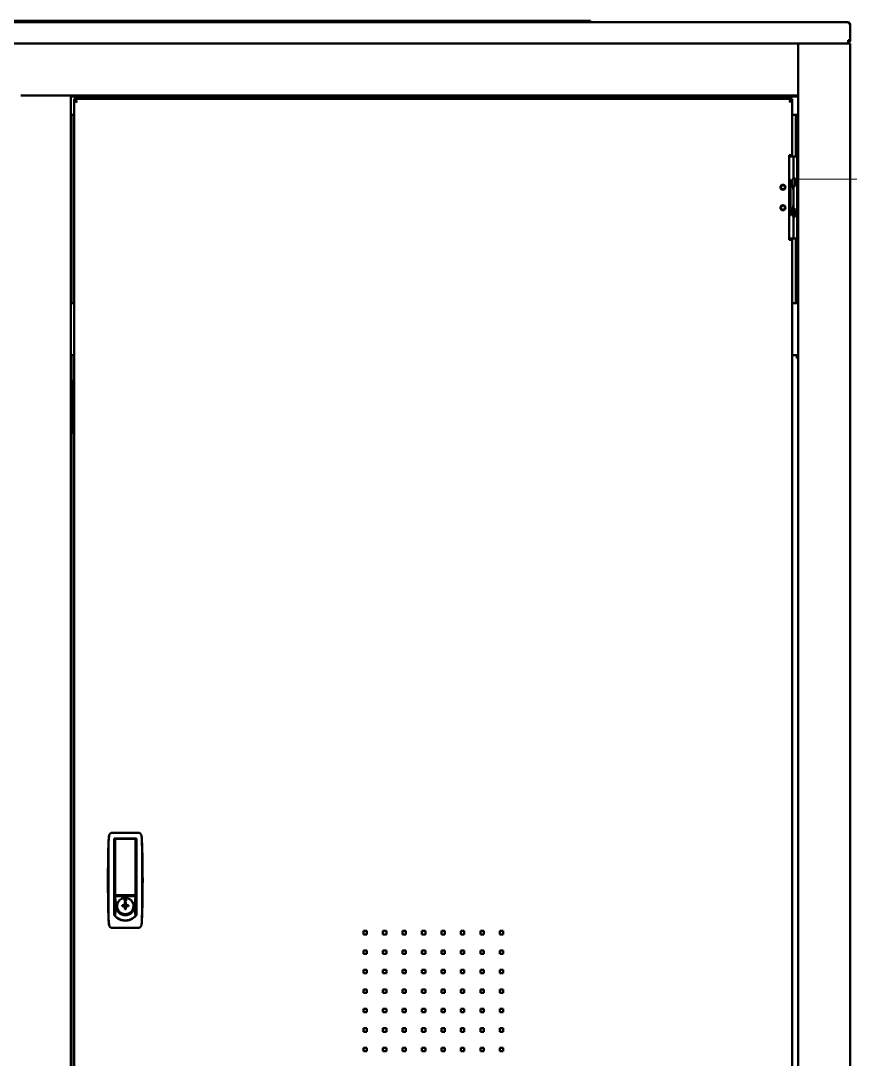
# Model space of a CAD drawing. Header units: millimetres. Extents: x 0 to 158, y -17 to 186.
# Drawn here: x 76.5 to 157.6, y 84.4 to 186 of the extents above; entities that cross this region are included whole.
import ezdxf

# ---------------------------------------------------------------- set-up
doc = ezdxf.new("R2010")
doc.units = ezdxf.units.MM
doc.layers.add('Visible (ANSI)', color=7, linetype='Continuous', lineweight=50)

msp = doc.modelspace()

# ---------------------------------------------------------------- linework, layer by layer
at = {"layer": 'Visible (ANSI)'}
for p, q in [((0.425, 185.876), (157.271, 185.876)), ((131.545, 185.997), (26.151, 185.997)), ((131.545, 185.997), (132.18, 185.997)), ((132.18, 185.876), (132.18, 185.997)), ((157.576, 185.571), (157.576, 184.086)), ((157.387, 184.086), (157.576, 184.086)), ((157.546, 183.954), (157.408, 184.02)), ((5.2, 183.781), (152.496, 183.781)), ((152.694, 183.781), (152.496, 183.781)), ((152.496, 183.781), (152.496, 183.583)), ((152.496, 178.9), (152.496, 183.583)), ((152.694, 183.781), (157.377, 183.781)), ((157.271, 183.789), (157.271, 183.781)), ((157.576, 183.781), (157.377, 183.781)), ((157.576, 0), (157.576, 183.781)), ((152.496, 178.9), (152.496, 178.702)), ((76.483, 178.702), (76.943, 178.702)), ((80.753, 178.702), (76.943, 178.702)), ((80.753, 178.702), (81.214, 178.702)), ((81.214, 178.702), (152.496, 178.702)), ((81.388, 16.507), (81.388, 178.702)), ((152.496, 178.58), (81.388, 178.58)), ((81.691, 178.364), (151.911, 178.364)), ((81.691, 178.211), (81.691, 178.364)), ((81.691, 17.048), (81.691, 178.16)), ((81.843, 178.16), (81.691, 178.16)), ((81.854, 178.16), (81.843, 178.16)), ((81.864, 178.154), (81.932, 178.087)), ((151.67, 178.087), (151.738, 178.154)), ((151.748, 178.16), (151.758, 178.16)), ((151.758, 178.16), (151.911, 178.16)), ((151.911, 178.211), (151.911, 178.364)), ((151.911, 178.16), (151.911, 172.84)), ((152.496, 16.507), (152.496, 178.702)), ((81.691, 176.797), (81.388, 176.797)), ((81.642, 158.385), (81.642, 176.797)), ((152.496, 176.797), (151.911, 176.797)), ((152.242, 176.797), (152.242, 172.713)), ((151.606, 164.586), (151.606, 172.84)), ((151.911, 172.84), (151.606, 172.84)), ((151.699, 172.713), (151.606, 172.713)), ((151.699, 172.713), (151.796, 172.713)), ((152.046, 172.713), (151.796, 172.713)), ((152.396, 172.713), (152.046, 172.713)), ((152.046, 170.707), (152.046, 172.713)), ((152.396, 172.713), (152.396, 164.714)), ((152.496, 172.713), (152.396, 172.713)), ((151.699, 170.738), (151.606, 170.738)), ((152.046, 170.707), (152.209, 170.545)), ((152.046, 170.646), (152.046, 170.707)), ((151.722, 170.463), (151.606, 170.463)), ((151.722, 170.463), (151.722, 170.203)), ((151.722, 167.223), (151.722, 170.203)), ((151.929, 170.451), (151.929, 170.45)), ((151.929, 170.45), (151.929, 170.404)), ((151.929, 170.404), (151.929, 170.189)), ((151.929, 170.189), (151.929, 170.177)), ((151.929, 170.177), (151.929, 170.131)), ((151.929, 170.131), (151.929, 170.072)), ((151.929, 170.072), (151.929, 169.975)), ((152.209, 169.881), (152.046, 169.719)), ((152.046, 169.78), (152.046, 169.719)), ((152.046, 169.719), (152.046, 167.708)), ((152.209, 170.545), (152.209, 169.881)), ((152.046, 167.646), (152.046, 167.708)), ((152.046, 167.708), (152.209, 167.545)), ((151.606, 166.963), (151.722, 166.963)), ((151.606, 166.688), (151.699, 166.688)), ((151.722, 167.223), (151.722, 166.963)), ((151.975, 167.545), (152.209, 167.545)), ((151.975, 167.545), (151.975, 166.881)), ((152.209, 166.881), (151.975, 166.881)), ((152.209, 166.881), (152.046, 166.719)), ((152.046, 166.719), (152.046, 166.78)), ((152.046, 166.719), (152.046, 164.714)), ((152.209, 167.545), (152.209, 166.881)), ((151.699, 164.714), (151.606, 164.714)), ((151.606, 164.586), (151.911, 164.586)), ((151.796, 164.714), (151.699, 164.714)), ((152.046, 164.714), (151.796, 164.714)), ((151.911, 164.586), (151.911, 30.623)), ((152.396, 164.714), (152.046, 164.714)), ((152.242, 164.714), (152.242, 158.385)), ((152.396, 164.714), (152.496, 164.714)), ((81.691, 158.385), (81.388, 158.385)), ((152.496, 158.385), (151.911, 158.385)), ((81.691, 153.306), (81.388, 153.306)), ((81.642, 150.789), (81.642, 153.306)), ((152.496, 153.306), (151.911, 153.306)), ((152.344, 153.002), (152.344, 153.306)), ((152.496, 153.002), (152.344, 153.002)), ((81.54, 150.789), (81.388, 150.789)), ((81.54, 150.789), (81.54, 145.709)), ((81.691, 150.789), (81.54, 150.789)), ((81.388, 145.709), (81.54, 145.709)), ((81.691, 145.709), (81.54, 145.709)), ((81.642, 49.205), (81.642, 145.709)), ((87.979, 106.576), (85.422, 106.576)), ((85.6, 98.539), (85.6, 106.026)), ((85.6, 106.026), (87.8, 106.026)), ((85.6, 105.726), (85.7, 105.726)), ((85.7, 105.926), (85.7, 105.408)), ((85.75, 105.976), (87.65, 105.976)), ((85.9, 105.981), (85.908, 106.026)), ((85.9, 105.981), (85.9, 105.976)), ((87.493, 106.026), (87.5, 105.981)), ((87.5, 105.976), (87.5, 105.981)), ((87.7, 105.408), (87.7, 105.926)), ((87.8, 105.726), (87.7, 105.726)), ((87.8, 98.539), (87.8, 106.026)), ((85.6, 105.226), (85.7, 105.226)), ((85.7, 101.926), (85.7, 105.408)), ((87.7, 105.408), (87.7, 101.926)), ((87.8, 105.226), (87.7, 105.226)), ((85.7, 103.476), (85.6, 103.476)), ((87.8, 103.476), (87.7, 103.476)), ((85.7, 102.476), (85.6, 102.476)), ((85.7, 100.527), (85.7, 101.926)), ((87.7, 102.476), (87.8, 102.476)), ((87.7, 101.926), (87.7, 100.527)), ((85.7, 100.726), (85.6, 100.726)), ((87.7, 100.726), (87.8, 100.726)), ((85.7, 100.127), (85.6, 100.127)), ((85.6, 99.927), (85.7, 99.927)), ((85.7, 100.366), (85.7, 100.527)), ((87.7, 100.366), (85.7, 100.366)), ((85.706, 100.306), (85.7, 100.366)), ((85.7, 100.366), (85.7, 100.29)), ((85.7, 100.29), (85.7, 100.167)), ((85.7, 100.167), (85.7, 100.044)), ((85.7, 100.044), (85.7, 99.922)), ((85.7, 99.922), (85.7, 99.676)), ((85.7, 99.676), (85.7, 99.43)), ((85.712, 100.245), (85.706, 100.306)), ((85.717, 100.185), (85.712, 100.245)), ((85.723, 100.125), (85.717, 100.185)), ((85.734, 100.005), (85.723, 100.125)), ((85.745, 99.885), (85.734, 100.005)), ((85.757, 99.764), (85.745, 99.885)), ((85.75, 100.477), (87.65, 100.477)), ((85.768, 99.644), (85.757, 99.764)), ((85.779, 99.524), (85.768, 99.644)), ((86.08, 100.477), (86.08, 100.412)), ((86.08, 100.412), (87.32, 100.412)), ((86.12, 100.412), (86.12, 100.477)), ((86.618, 99.568), (86.511, 99.506)), ((86.64, 99.688), (86.618, 99.568)), ((86.65, 99.43), (86.618, 99.568)), ((86.644, 99.795), (86.64, 99.688)), ((86.675, 99.567), (86.64, 99.688)), ((86.757, 99.795), (86.644, 99.795)), ((86.678, 99.644), (86.644, 99.795)), ((86.675, 99.567), (86.65, 99.43)), ((86.678, 99.644), (86.675, 99.567)), ((86.722, 99.644), (86.678, 99.644)), ((86.722, 99.644), (86.757, 99.795)), ((86.725, 99.567), (86.722, 99.644)), ((86.725, 99.567), (86.761, 99.688)), ((86.75, 99.43), (86.725, 99.567)), ((86.75, 99.43), (86.783, 99.568)), ((86.761, 99.688), (86.757, 99.795)), ((86.783, 99.568), (86.761, 99.688)), ((86.89, 99.506), (86.783, 99.568)), ((87.28, 100.477), (87.28, 100.412)), ((87.32, 100.412), (87.32, 100.477)), ((87.621, 99.524), (87.633, 99.644)), ((87.633, 99.644), (87.644, 99.764)), ((87.644, 99.764), (87.655, 99.885)), ((87.655, 99.885), (87.666, 100.005)), ((87.666, 100.005), (87.678, 100.125)), ((87.678, 100.125), (87.683, 100.185)), ((87.683, 100.185), (87.689, 100.245)), ((87.689, 100.245), (87.694, 100.306)), ((87.694, 100.306), (87.7, 100.366)), ((87.7, 100.527), (87.7, 100.366)), ((87.7, 100.366), (87.7, 100.29)), ((87.7, 100.29), (87.7, 100.167)), ((87.7, 100.167), (87.7, 100.044)), ((87.8, 100.127), (87.7, 100.127)), ((87.7, 100.044), (87.7, 99.922)), ((87.7, 99.927), (87.8, 99.927)), ((87.7, 99.922), (87.7, 99.676)), ((87.7, 99.676), (87.7, 99.43)), ((85.6, 99.027), (85.7, 99.027)), ((85.7, 99.43), (85.7, 99.184)), ((85.79, 99.403), (85.7, 98.447)), ((85.7, 99.184), (85.7, 98.938)), ((85.7, 98.938), (85.7, 98.693)), ((85.7, 98.693), (85.7, 98.447)), ((85.79, 99.403), (85.779, 99.524)), ((85.903, 99.403), (85.903, 99.426)), ((85.983, 99.027), (86.003, 99.027)), ((86.065, 98.934), (86.065, 98.913)), ((86.4, 99.506), (86.4, 99.383)), ((86.511, 99.506), (86.4, 99.506)), ((86.429, 99.383), (86.4, 99.506)), ((86.4, 99.383), (86.511, 99.383)), ((86.519, 99.378), (86.511, 99.506)), ((86.511, 99.383), (86.618, 99.321)), ((86.65, 99.43), (86.539, 99.366)), ((86.618, 99.321), (86.64, 99.201)), ((86.65, 99.226), (86.618, 99.321)), ((86.64, 99.201), (86.644, 99.094)), ((86.673, 99.094), (86.64, 99.201)), ((86.644, 99.094), (86.757, 99.094)), ((86.65, 99.226), (86.674, 99.094)), ((86.726, 99.094), (86.75, 99.226)), ((86.727, 99.094), (86.761, 99.201)), ((86.861, 99.366), (86.75, 99.43)), ((86.75, 99.226), (86.783, 99.321)), ((86.757, 99.094), (86.761, 99.201)), ((86.761, 99.201), (86.783, 99.321)), ((86.783, 99.321), (86.89, 99.383)), ((86.882, 99.378), (86.89, 99.506)), ((87, 99.506), (86.89, 99.506)), ((86.89, 99.383), (87, 99.383)), ((86.971, 99.383), (87, 99.506)), ((87, 99.383), (87, 99.506)), ((87.335, 98.934), (87.335, 98.913)), ((87.398, 99.027), (87.417, 99.027)), ((87.498, 99.403), (87.498, 99.426)), ((87.61, 99.403), (87.621, 99.524)), ((87.61, 99.403), (87.7, 98.447)), ((87.7, 99.43), (87.7, 99.184)), ((87.7, 99.184), (87.7, 98.938)), ((87.7, 99.027), (87.8, 99.027)), ((87.7, 98.938), (87.7, 98.693)), ((87.7, 98.693), (87.7, 98.447)), ((85.7, 98.447), (85.7, 98.421)), ((86.7, 97.999), (86.477, 97.999)), ((86.924, 97.999), (86.7, 97.999)), ((87.7, 98.447), (87.7, 98.421)), ((85.422, 97.277), (87.979, 97.277)), ((109.987, 96.977), (110.325, 96.977)), ((109.987, 96.639), (109.987, 96.977)), ((110.325, 96.639), (109.987, 96.639)), ((110.325, 96.977), (110.325, 96.639)), ((111.892, 96.977), (112.23, 96.977)), ((111.892, 96.639), (111.892, 96.977)), ((112.23, 96.639), (111.892, 96.639)), ((112.23, 96.977), (112.23, 96.639)), ((113.797, 96.977), (114.134, 96.977)), ((113.797, 96.639), (113.797, 96.977)), ((114.134, 96.639), (113.797, 96.639)), ((114.134, 96.977), (114.134, 96.639)), ((115.701, 96.977), (116.039, 96.977)), ((115.701, 96.639), (115.701, 96.977)), ((116.039, 96.639), (115.701, 96.639)), ((116.039, 96.977), (116.039, 96.639)), ((117.606, 96.977), (117.944, 96.977)), ((117.606, 96.639), (117.606, 96.977)), ((117.944, 96.639), (117.606, 96.639)), ((117.944, 96.977), (117.944, 96.639)), ((119.511, 96.977), (119.848, 96.977)), ((119.511, 96.639), (119.511, 96.977)), ((119.848, 96.639), (119.511, 96.639)), ((119.848, 96.977), (119.848, 96.639)), ((121.415, 96.977), (121.753, 96.977)), ((121.415, 96.639), (121.415, 96.977)), ((121.753, 96.639), (121.415, 96.639)), ((121.753, 96.977), (121.753, 96.639)), ((123.32, 96.977), (123.658, 96.977)), ((123.32, 96.639), (123.32, 96.977)), ((123.658, 96.639), (123.32, 96.639)), ((123.658, 96.977), (123.658, 96.639)), ((109.987, 95.072), (110.325, 95.072)), ((109.987, 94.735), (109.987, 95.072)), ((110.325, 94.735), (109.987, 94.735)), ((110.325, 95.072), (110.325, 94.735)), ((111.892, 95.072), (112.23, 95.072)), ((111.892, 94.735), (111.892, 95.072)), ((112.23, 94.735), (111.892, 94.735)), ((112.23, 95.072), (112.23, 94.735)), ((113.797, 95.072), (114.134, 95.072)), ((113.797, 94.735), (113.797, 95.072)), ((114.134, 94.735), (113.797, 94.735)), ((114.134, 95.072), (114.134, 94.735)), ((115.701, 95.072), (116.039, 95.072)), ((115.701, 94.735), (115.701, 95.072)), ((116.039, 94.735), (115.701, 94.735)), ((116.039, 95.072), (116.039, 94.735)), ((117.606, 95.072), (117.944, 95.072)), ((117.606, 94.735), (117.606, 95.072)), ((117.944, 94.735), (117.606, 94.735)), ((117.944, 95.072), (117.944, 94.735)), ((119.511, 95.072), (119.848, 95.072)), ((119.511, 94.735), (119.511, 95.072)), ((119.848, 94.735), (119.511, 94.735)), ((119.848, 95.072), (119.848, 94.735)), ((121.415, 94.735), (121.415, 95.072)), ((121.415, 95.072), (121.753, 95.072)), ((121.753, 94.735), (121.415, 94.735)), ((121.753, 95.072), (121.753, 94.735)), ((123.32, 94.735), (123.32, 95.072)), ((123.32, 95.072), (123.658, 95.072)), ((123.658, 94.735), (123.32, 94.735)), ((123.658, 95.072), (123.658, 94.735)), ((109.987, 93.168), (110.325, 93.168)), ((109.987, 92.83), (109.987, 93.168)), ((110.325, 92.83), (109.987, 92.83)), ((110.325, 93.168), (110.325, 92.83)), ((111.892, 93.168), (112.23, 93.168)), ((111.892, 92.83), (111.892, 93.168)), ((112.23, 92.83), (111.892, 92.83)), ((112.23, 93.168), (112.23, 92.83)), ((113.797, 93.168), (114.134, 93.168)), ((113.797, 92.83), (113.797, 93.168)), ((114.134, 92.83), (113.797, 92.83)), ((114.134, 93.168), (114.134, 92.83)), ((115.701, 93.168), (116.039, 93.168)), ((115.701, 92.83), (115.701, 93.168)), ((116.039, 92.83), (115.701, 92.83)), ((116.039, 93.168), (116.039, 92.83)), ((117.606, 93.168), (117.944, 93.168)), ((117.606, 92.83), (117.606, 93.168)), ((117.944, 92.83), (117.606, 92.83)), ((117.944, 93.168), (117.944, 92.83)), ((119.511, 93.168), (119.848, 93.168)), ((119.511, 92.83), (119.511, 93.168)), ((119.848, 92.83), (119.511, 92.83)), ((119.848, 93.168), (119.848, 92.83)), ((121.415, 92.83), (121.415, 93.168)), ((121.415, 93.168), (121.753, 93.168)), ((121.753, 92.83), (121.415, 92.83)), ((121.753, 93.168), (121.753, 92.83)), ((123.32, 92.83), (123.32, 93.168)), ((123.32, 93.168), (123.658, 93.168)), ((123.658, 92.83), (123.32, 92.83)), ((123.658, 93.168), (123.658, 92.83)), ((109.987, 91.263), (110.325, 91.263)), ((109.987, 90.925), (109.987, 91.263)), ((110.325, 90.925), (109.987, 90.925)), ((110.325, 91.263), (110.325, 90.925)), ((111.892, 91.263), (112.23, 91.263)), ((111.892, 90.925), (111.892, 91.263)), ((112.23, 90.925), (111.892, 90.925)), ((112.23, 91.263), (112.23, 90.925)), ((113.797, 91.263), (114.134, 91.263)), ((113.797, 90.925), (113.797, 91.263)), ((114.134, 90.925), (113.797, 90.925)), ((114.134, 91.263), (114.134, 90.925)), ((115.701, 91.263), (116.039, 91.263)), ((115.701, 90.925), (115.701, 91.263)), ((116.039, 90.925), (115.701, 90.925)), ((116.039, 91.263), (116.039, 90.925)), ((117.606, 91.263), (117.944, 91.263)), ((117.606, 90.925), (117.606, 91.263)), ((117.944, 90.925), (117.606, 90.925)), ((117.944, 91.263), (117.944, 90.925)), ((119.511, 91.263), (119.848, 91.263)), ((119.511, 90.925), (119.511, 91.263)), ((119.848, 90.925), (119.511, 90.925)), ((119.848, 91.263), (119.848, 90.925)), ((121.415, 90.925), (121.415, 91.263)), ((121.415, 91.263), (121.753, 91.263)), ((121.753, 90.925), (121.415, 90.925)), ((121.753, 91.263), (121.753, 90.925)), ((123.32, 90.925), (123.32, 91.263)), ((123.32, 91.263), (123.658, 91.263)), ((123.658, 90.925), (123.32, 90.925)), ((123.658, 91.263), (123.658, 90.925)), ((109.987, 89.358), (110.325, 89.358)), ((109.987, 89.021), (109.987, 89.358)), ((110.325, 89.021), (109.987, 89.021)), ((110.325, 89.358), (110.325, 89.021)), ((111.892, 89.358), (112.23, 89.358)), ((111.892, 89.021), (111.892, 89.358)), ((112.23, 89.021), (111.892, 89.021)), ((112.23, 89.358), (112.23, 89.021)), ((113.797, 89.358), (114.134, 89.358)), ((113.797, 89.021), (113.797, 89.358)), ((114.134, 89.021), (113.797, 89.021)), ((114.134, 89.358), (114.134, 89.021)), ((115.701, 89.358), (116.039, 89.358)), ((115.701, 89.021), (115.701, 89.358)), ((116.039, 89.021), (115.701, 89.021)), ((116.039, 89.358), (116.039, 89.021)), ((117.606, 89.358), (117.944, 89.358)), ((117.606, 89.021), (117.606, 89.358)), ((117.944, 89.021), (117.606, 89.021)), ((117.944, 89.358), (117.944, 89.021)), ((119.511, 89.358), (119.848, 89.358)), ((119.511, 89.021), (119.511, 89.358)), ((119.848, 89.021), (119.511, 89.021)), ((119.848, 89.358), (119.848, 89.021)), ((121.415, 89.021), (121.415, 89.358)), ((121.415, 89.358), (121.753, 89.358)), ((121.753, 89.021), (121.415, 89.021)), ((121.753, 89.358), (121.753, 89.021)), ((123.32, 89.021), (123.32, 89.358)), ((123.32, 89.358), (123.658, 89.358)), ((123.658, 89.021), (123.32, 89.021)), ((123.658, 89.358), (123.658, 89.021)), ((109.987, 87.454), (110.325, 87.454)), ((109.987, 87.116), (109.987, 87.454)), ((110.325, 87.454), (110.325, 87.116)), ((111.892, 87.454), (112.23, 87.454)), ((111.892, 87.116), (111.892, 87.454)), ((112.23, 87.454), (112.23, 87.116)), ((113.797, 87.454), (114.134, 87.454)), ((113.797, 87.116), (113.797, 87.454)), ((114.134, 87.454), (114.134, 87.116)), ((115.701, 87.454), (116.039, 87.454)), ((115.701, 87.116), (115.701, 87.454)), ((116.039, 87.454), (116.039, 87.116)), ((117.606, 87.454), (117.944, 87.454)), ((117.606, 87.116), (117.606, 87.454)), ((117.944, 87.454), (117.944, 87.116)), ((119.511, 87.454), (119.848, 87.454)), ((119.511, 87.116), (119.511, 87.454)), ((119.848, 87.454), (119.848, 87.116)), ((121.415, 87.116), (121.415, 87.454)), ((121.415, 87.454), (121.753, 87.454)), ((121.753, 87.454), (121.753, 87.116)), ((123.32, 87.116), (123.32, 87.454)), ((123.32, 87.454), (123.658, 87.454)), ((123.658, 87.454), (123.658, 87.116)), ((110.325, 87.116), (109.987, 87.116)), ((112.23, 87.116), (111.892, 87.116)), ((114.134, 87.116), (113.797, 87.116)), ((116.039, 87.116), (115.701, 87.116)), ((117.944, 87.116), (117.606, 87.116)), ((119.848, 87.116), (119.511, 87.116)), ((121.753, 87.116), (121.415, 87.116)), ((123.658, 87.116), (123.32, 87.116)), ((109.987, 85.549), (110.325, 85.549)), ((109.987, 85.211), (109.987, 85.549)), ((110.325, 85.549), (110.325, 85.211)), ((111.892, 85.549), (112.23, 85.549)), ((111.892, 85.211), (111.892, 85.549)), ((112.23, 85.549), (112.23, 85.211)), ((113.797, 85.549), (114.134, 85.549)), ((113.797, 85.211), (113.797, 85.549)), ((114.134, 85.549), (114.134, 85.211)), ((115.701, 85.549), (116.039, 85.549)), ((115.701, 85.211), (115.701, 85.549)), ((116.039, 85.549), (116.039, 85.211)), ((117.606, 85.549), (117.944, 85.549)), ((117.606, 85.211), (117.606, 85.549)), ((117.944, 85.549), (117.944, 85.211)), ((119.511, 85.549), (119.848, 85.549)), ((119.511, 85.211), (119.511, 85.549)), ((119.848, 85.549), (119.848, 85.211)), ((121.415, 85.211), (121.415, 85.549)), ((121.415, 85.549), (121.753, 85.549)), ((121.753, 85.549), (121.753, 85.211)), ((123.32, 85.211), (123.32, 85.549)), ((123.32, 85.549), (123.658, 85.549)), ((123.658, 85.549), (123.658, 85.211)), ((110.325, 85.211), (109.987, 85.211)), ((112.23, 85.211), (111.892, 85.211)), ((114.134, 85.211), (113.797, 85.211)), ((116.039, 85.211), (115.701, 85.211)), ((117.944, 85.211), (117.606, 85.211)), ((119.848, 85.211), (119.511, 85.211)), ((121.753, 85.211), (121.415, 85.211)), ((123.658, 85.211), (123.32, 85.211))]:
    msp.add_line(p, q, dxfattribs=at)
for centre, radius in [((150.997, 169.713), 0.25), ((150.997, 169.713), 0.2), ((150.997, 167.713), 0.25), ((150.997, 167.713), 0.2)]:
    msp.add_circle(centre, radius, dxfattribs=at)
for centre, radius, start, end in [((157.271, 184.086), 0.152, 314.26682, 334.47122), ((157.271, 184.086), 0.152, 334.47122, 0), ((157.271, 184.086), 0.305, 334.47122, 0), ((152.246, 170.359), 0.33, 116.43921, 163.78144), ((150.847, 169.273), 1.2, 37.65846, 43.18342), ((151.937, 170.131), 0.00762, 176.66703, 180), ((152.246, 170.067), 0.33, 196.21856, 243.56079), ((150.847, 168.153), 1.2, 316.81658, 322.34154), ((85.75, 105.926), 0.05, 90, 180), ((87.65, 105.926), 0.05, 0, 90)]:
    msp.add_arc(centre, radius, start, end, dxfattribs=at)
for centre, major_axis, ratio, start_param, end_param in [((151.796, 170.646), (0.25, 0), 0.5773503, 6.091233, 6.2831853), ((151.796, 169.78), (-0.25, 0), 0.5773503, 3.1415927, 3.3335449), ((151.796, 167.646), (0.25, 0), 0.5773503, 5.5077878, 6.2831853), ((151.796, 166.78), (-0.25, 0), 0.5773503, 3.1415927, 3.9169902), ((86.7, 99.403), (-0.815, 0), 0.9733725, 5.4994331, 7.8539816), ((86.7, 99.989), (-0.1, 0), 0.9733725, 3.1415927, 6.2831853), ((86.7, 99.989), (0.1, 0), 0.9733725, 3.1415927, 6.2831853), ((86.7, 99.403), (0.815, 0), 0.9733725, 4.712389, 7.0669375), ((86.7, 99.403), (-0.797, 0), 0.9733725, 0, 1.5707963), ((86.7, 98.977), (-0.815, 0), 0.9733725, 5.9698299, 6.0111114), ((86.7, 98.913), (-0.635, 0), 0.9733725, 0, 0.0109605), ((86.7, 99.403), (0.797, 0), 0.9733725, 4.712389, 6.2831853), ((86.7, 98.913), (0.635, 0), 0.9733725, 6.2722249, 6.2831853), ((86.7, 98.977), (0.815, 0), 0.9733725, 0.2720739, 0.3133554)]:
    msp.add_ellipse(centre, major_axis=major_axis, ratio=ratio, start_param=start_param, end_param=end_param, dxfattribs=at)
for points, knots in [([(157.271, 185.876), (157.337, 185.876), (157.403, 185.819), (157.469, 185.73), (157.505, 185.683), (157.54, 185.627), (157.576, 185.571)], [0, 0, 0, 0, 1.0222572, 1.0222572, 1.0222572, 1.5707963, 1.5707963, 1.5707963, 1.5707963]), ([(157.576, 185.571), (157.576, 185.675), (157.518, 185.777), (157.43, 185.831), (157.382, 185.86), (157.327, 185.876), (157.271, 185.876)], [0, 0, 0, 0, 1.0222572, 1.0222572, 1.0222572, 1.5707963, 1.5707963, 1.5707963, 1.5707963]), ([(157.387, 184.086), (157.387, 183.983), (157.36, 183.883), (157.316, 183.828), (157.292, 183.797), (157.264, 183.781), (157.235, 183.781)], [-3.1415927, -3.1415927, -3.1415927, -3.1415927, -2.1342758, -2.1342758, -2.1342758, -1.5707963, -1.5707963, -1.5707963, -1.5707963]), ([(157.271, 183.781), (157.373, 183.781), (157.474, 183.836), (157.528, 183.922), (157.535, 183.933), (157.541, 183.943), (157.546, 183.954)], [1.5707963, 1.5707963, 1.5707963, 1.5707963, 2.576627, 2.576627, 2.576627, 2.6960314, 2.6960314, 2.6960314, 2.6960314]), ([(81.996, 178.059), (81.93, 178.163), (81.864, 178.265), (81.797, 178.319), (81.762, 178.348), (81.727, 178.364), (81.691, 178.364)], [0, 0, 0, 0, 1.0222572, 1.0222572, 1.0222572, 1.5707963, 1.5707963, 1.5707963, 1.5707963]), ([(81.996, 178.059), (81.917, 178.121), (81.839, 178.18), (81.76, 178.202), (81.737, 178.208), (81.714, 178.211), (81.691, 178.211)], [0, 0, 0, 0, 1.2156755, 1.2156755, 1.2156755, 1.5707963, 1.5707963, 1.5707963, 1.5707963]), ([(81.691, 178.16), (81.691, 178.138), (81.748, 178.116), (81.837, 178.094), (81.884, 178.083), (81.94, 178.071), (81.996, 178.059)], [0, 0, 0, 0, 1.0222572, 1.0222572, 1.0222572, 1.5707963, 1.5707963, 1.5707963, 1.5707963]), ([(81.996, 178.059), (81.934, 178.085), (81.874, 178.111), (81.853, 178.137), (81.847, 178.145), (81.843, 178.153), (81.843, 178.16)], [0, 0, 0, 0, 1.2156755, 1.2156755, 1.2156755, 1.5707963, 1.5707963, 1.5707963, 1.5707963]), ([(151.911, 178.364), (151.845, 178.364), (151.779, 178.306), (151.713, 178.218), (151.677, 178.17), (151.642, 178.115), (151.606, 178.059)], [0, 0, 0, 0, 1.0222572, 1.0222572, 1.0222572, 1.5707963, 1.5707963, 1.5707963, 1.5707963]), ([(151.606, 178.059), (151.685, 178.121), (151.763, 178.18), (151.842, 178.202), (151.865, 178.208), (151.888, 178.211), (151.911, 178.211)], [0, 0, 0, 0, 1.2156755, 1.2156755, 1.2156755, 1.5707963, 1.5707963, 1.5707963, 1.5707963]), ([(151.606, 178.059), (151.71, 178.081), (151.812, 178.103), (151.866, 178.125), (151.895, 178.137), (151.911, 178.149), (151.911, 178.16)], [0, 0, 0, 0, 1.0222572, 1.0222572, 1.0222572, 1.5707963, 1.5707963, 1.5707963, 1.5707963]), ([(151.606, 178.059), (151.668, 178.085), (151.728, 178.111), (151.749, 178.137), (151.755, 178.145), (151.758, 178.153), (151.758, 178.16)], [0, 0, 0, 0, 1.2156755, 1.2156755, 1.2156755, 1.5707963, 1.5707963, 1.5707963, 1.5707963]), ([(152.046, 169.273), (152.046, 169.395), (152.027, 169.527), (151.943, 169.779), (151.878, 169.9), (151.796, 170.006)], [0, 0, 0, 0, 0.40206418, 0.40206418, 0.80412836, 0.80412836, 0.80412836, 0.80412836]), ([(151.931, 170.456), (151.931, 170.456), (151.931, 170.456), (151.93, 170.454), (151.93, 170.453), (151.929, 170.451), (151.929, 170.451), (151.929, 170.45), (151.929, 170.45), (151.929, 170.45), (151.929, 170.45), (151.929, 170.45), (151.929, 170.45), (151.929, 170.45)], [-0.0500432585, -0.0500432585, -0.0500432585, -0.0500432585, -0.0497922803, -0.0497922803, -0.0446653819, -0.0446653819, -0.0418733006, -0.0418733006, -0.0407068294, -0.0407068294, -0.0401713488, -0.0401713488, -0.040044741, -0.040044741, -0.040044741, -0.040044741]), ([(151.929, 170.404), (151.929, 170.405), (151.929, 170.405), (151.929, 170.405), (151.929, 170.405), (151.929, 170.406), (151.929, 170.407), (151.93, 170.41), (151.93, 170.412), (151.931, 170.414)], [-0.056329718, -0.056329718, -0.056329718, -0.056329718, -0.055785485, -0.055785485, -0.054781663, -0.054781663, -0.051334679, -0.051334679, -0.044507346, -0.044507346, -0.044507346, -0.044507346]), ([(151.931, 170.181), (151.931, 170.182), (151.931, 170.182), (151.93, 170.183), (151.93, 170.184), (151.929, 170.186), (151.929, 170.187), (151.929, 170.188), (151.929, 170.188), (151.929, 170.189), (151.929, 170.189), (151.929, 170.189), (151.929, 170.189), (151.929, 170.189)], [-0.0500432585, -0.0500432585, -0.0500432585, -0.0500432585, -0.0497922803, -0.0497922803, -0.0446653819, -0.0446653819, -0.0418733006, -0.0418733006, -0.0407068294, -0.0407068294, -0.0401713488, -0.0401713488, -0.040044741, -0.040044741, -0.040044741, -0.040044741]), ([(151.929, 170.072), (151.929, 170.072), (151.929, 170.072), (151.929, 170.072), (151.929, 170.072), (151.929, 170.073), (151.929, 170.073), (151.93, 170.074), (151.93, 170.074), (151.931, 170.073)], [-0.056329718, -0.056329718, -0.056329718, -0.056329718, -0.055785485, -0.055785485, -0.054781663, -0.054781663, -0.051334679, -0.051334679, -0.044507346, -0.044507346, -0.044507346, -0.044507346]), ([(151.796, 167.42), (151.878, 167.526), (151.943, 167.647), (152.027, 167.9), (152.046, 168.031), (152.046, 168.153)], [1.72294323, 1.72294323, 1.72294323, 1.72294323, 2.12500741, 2.12500741, 2.52707159, 2.52707159, 2.52707159, 2.52707159]), ([(85.077, 105.91), (85.068, 105.578), (85.064, 105.247), (85.06, 104.583), (85.06, 104.251), (85.061, 103.587), (85.062, 103.255), (85.063, 102.59), (85.064, 101.926), (85.063, 101.262), (85.062, 100.597), (85.061, 100.265), (85.06, 99.601), (85.06, 99.269), (85.064, 98.606), (85.068, 98.274), (85.077, 97.943)], [0, 0, 0, 0, 0.009968477, 0.009968477, 0.019936954, 0.019936954, 0.02990543, 0.02990543, 0.039873907, 0.049842384, 0.049842384, 0.059810861, 0.059810861, 0.069779337, 0.069779337, 0.079747814, 0.079747814, 0.079747814, 0.079747814]), ([(85.422, 106.576), (85.387, 106.576), (85.353, 106.569), (85.288, 106.546), (85.258, 106.529), (85.218, 106.496), (85.206, 106.484), (85.183, 106.458), (85.173, 106.444), (85.147, 106.4), (85.134, 106.368), (85.128, 106.334)], [0, 0, 0, 0, 0.0010286499, 0.0010286499, 0.0020572997, 0.0020572997, 0.0025716246, 0.0025716246, 0.0030859496, 0.0030859496, 0.0041145994, 0.0041145994, 0.0041145994, 0.0041145994]), ([(88.273, 106.334), (88.266, 106.368), (88.254, 106.4), (88.218, 106.459), (88.196, 106.485), (88.142, 106.529), (88.112, 106.546), (88.047, 106.57), (88.013, 106.576), (87.979, 106.576)], [0, 0, 0, 0, 0.0010285435, 0.0010285435, 0.002057087, 0.002057087, 0.0030856305, 0.0030856305, 0.004114174, 0.004114174, 0.004114174, 0.004114174]), ([(88.324, 97.943), (88.332, 98.274), (88.336, 98.606), (88.34, 99.27), (88.341, 99.602), (88.34, 100.266), (88.339, 100.598), (88.337, 101.262), (88.336, 101.926), (88.337, 102.591), (88.339, 103.255), (88.34, 103.587), (88.341, 104.251), (88.34, 104.583), (88.336, 105.247), (88.332, 105.578), (88.324, 105.91)], [0, 0, 0, 0, 0.009968477, 0.009968477, 0.019936954, 0.019936954, 0.02990543, 0.02990543, 0.039873907, 0.049842384, 0.049842384, 0.059810861, 0.059810861, 0.069779337, 0.069779337, 0.079747814, 0.079747814, 0.079747814, 0.079747814]), ([(88.329, 105.856), (88.376, 104.546), (88.4, 103.236), (88.4, 100.616), (88.376, 99.306), (88.329, 97.997)], [0, 0, 0, 0, 0.039312206, 0.039312206, 0.078624411, 0.078624411, 0.078624411, 0.078624411]), ([(85.75, 100.477), (85.742, 100.477), (85.735, 100.478), (85.722, 100.485), (85.716, 100.489), (85.704, 100.504), (85.7, 100.515), (85.7, 100.527)], [0, 0, 0, 0, 0.00023609437, 0.00023609437, 0.00047218875, 0.00047218875, 0.0009443775, 0.0009443775, 0.0009443775, 0.0009443775]), ([(85.903, 99.426), (85.903, 99.508), (85.916, 99.59), (85.968, 99.745), (86.007, 99.819), (86.105, 99.95), (86.165, 100.009), (86.3, 100.104), (86.375, 100.141), (86.534, 100.192), (86.617, 100.204), (86.7, 100.204)], [6.2831853, 6.2831853, 6.2831853, 6.2831853, 6.5973446, 6.5973446, 6.9115038, 6.9115038, 7.2256631, 7.2256631, 7.5398224, 7.5398224, 7.8539816, 7.8539816, 7.8539816, 7.8539816]), ([(86.7, 100.204), (86.784, 100.204), (86.867, 100.192), (87.025, 100.141), (87.101, 100.104), (87.236, 100.009), (87.296, 99.95), (87.394, 99.819), (87.432, 99.745), (87.484, 99.59), (87.498, 99.508), (87.498, 99.426)], [1.5707963, 1.5707963, 1.5707963, 1.5707963, 1.8849556, 1.8849556, 2.1991149, 2.1991149, 2.5132741, 2.5132741, 2.8274334, 2.8274334, 3.1415927, 3.1415927, 3.1415927, 3.1415927]), ([(87.7, 100.527), (87.7, 100.515), (87.696, 100.504), (87.684, 100.489), (87.679, 100.485), (87.666, 100.478), (87.658, 100.477), (87.65, 100.477)], [-0.00000447276, -0.00000447276, -0.00000447276, -0.00000447276, 0.00046559782, 0.00046559782, 0.00070063311, 0.00070063311, 0.0009356684, 0.0009356684, 0.0009356684, 0.0009356684]), ([(86.7, 97.98), (86.593, 97.98), (86.487, 97.993), (86.332, 98.031), (86.281, 98.046), (86.181, 98.084), (86.132, 98.105), (86.038, 98.154), (85.992, 98.181), (85.903, 98.24), (85.861, 98.272), (85.738, 98.376), (85.665, 98.454), (85.6, 98.539)], [0, 0, 0, 0, 0.003182148, 0.003182148, 0.004773222, 0.004773222, 0.006364296, 0.006364296, 0.007955369, 0.007955369, 0.009546443, 0.009546443, 0.012728591, 0.012728591, 0.012728591, 0.012728591]), ([(87.8, 98.539), (87.735, 98.454), (87.662, 98.376), (87.541, 98.273), (87.499, 98.241), (87.41, 98.181), (87.364, 98.154), (87.222, 98.081), (87.123, 98.044), (86.966, 98.006), (86.914, 97.996), (86.807, 97.983), (86.754, 97.98), (86.7, 97.98)], [0, 0, 0, 0, 0.003181208, 0.003181208, 0.004771812, 0.004771812, 0.006362417, 0.006362417, 0.009543625, 0.009543625, 0.011134229, 0.011134229, 0.012724833, 0.012724833, 0.012724833, 0.012724833]), ([(85.128, 97.519), (85.134, 97.485), (85.147, 97.453), (85.182, 97.393), (85.205, 97.367), (85.258, 97.323), (85.288, 97.306), (85.353, 97.283), (85.387, 97.277), (85.422, 97.277)], [0, 0, 0, 0, 0.0010285436, 0.0010285436, 0.0020570872, 0.0020570872, 0.0030856307, 0.0030856307, 0.0041141743, 0.0041141743, 0.0041141743, 0.0041141743]), ([(87.979, 97.277), (88.013, 97.277), (88.047, 97.283), (88.113, 97.306), (88.143, 97.323), (88.183, 97.356), (88.195, 97.368), (88.217, 97.394), (88.227, 97.408), (88.254, 97.453), (88.266, 97.485), (88.273, 97.519)], [0, 0, 0, 0, 0.0010286498, 0.0010286498, 0.0020572996, 0.0020572996, 0.0025716244, 0.0025716244, 0.0030859493, 0.0030859493, 0.0041145991, 0.0041145991, 0.0041145991, 0.0041145991])]:
    msp.add_open_spline(points, degree=3, knots=knots, dxfattribs=at)
for points in [[(151.931, 170.455), (151.93, 170.448), (151.929, 170.442), (151.929, 170.435)], [(151.929, 170.435), (151.929, 170.429), (151.93, 170.422), (151.931, 170.415)], [(151.931, 170.179), (151.93, 170.162), (151.929, 170.144), (151.929, 170.127)], [(151.929, 170.127), (151.929, 170.111), (151.93, 170.093), (151.931, 170.076)], [(151.931, 170.455), (151.931, 170.455), (151.931, 170.456), (151.931, 170.456)], [(151.931, 170.414), (151.931, 170.415), (151.931, 170.415), (151.931, 170.415)], [(151.931, 170.179), (151.931, 170.18), (151.931, 170.181), (151.931, 170.181)], [(151.931, 170.073), (151.931, 170.074), (151.931, 170.075), (151.931, 170.076)], [(85.072, 105.856), (85.024, 104.546), (85.001, 103.236), (85.001, 101.926)], [(85.128, 106.334), (85.096, 106.176), (85.078, 106.016), (85.072, 105.856)], [(85.128, 106.334), (85.1, 106.194), (85.082, 106.052), (85.077, 105.91)], [(88.324, 105.91), (88.318, 106.052), (88.301, 106.194), (88.273, 106.334)], [(88.273, 106.334), (88.304, 106.176), (88.323, 106.016), (88.329, 105.856)], [(85.001, 101.926), (85.001, 100.616), (85.024, 99.306), (85.072, 97.997)], [(85.806, 99.242), (85.795, 99.295), (85.79, 99.349), (85.79, 99.403)], [(85.806, 99.242), (85.816, 99.186), (85.833, 99.13), (85.854, 99.077)], [(85.854, 99.077), (85.877, 99.022), (85.905, 98.969), (85.939, 98.919)], [(85.939, 98.919), (85.973, 98.868), (86.013, 98.82), (86.057, 98.777)], [(86.057, 98.777), (86.101, 98.734), (86.15, 98.695), (86.202, 98.662)], [(86.202, 98.662), (86.254, 98.629), (86.308, 98.602), (86.365, 98.58)], [(86.365, 98.58), (86.42, 98.559), (86.477, 98.543), (86.535, 98.532)], [(86.7, 98.518), (86.645, 98.518), (86.589, 98.523), (86.535, 98.532)], [(86.7, 98.518), (86.756, 98.518), (86.811, 98.523), (86.866, 98.532)], [(86.866, 98.532), (86.924, 98.543), (86.98, 98.559), (87.035, 98.58)], [(87.035, 98.58), (87.092, 98.602), (87.147, 98.629), (87.198, 98.662)], [(87.198, 98.662), (87.251, 98.695), (87.299, 98.734), (87.344, 98.777)], [(87.344, 98.777), (87.388, 98.82), (87.428, 98.868), (87.462, 98.919)], [(87.462, 98.919), (87.495, 98.969), (87.524, 99.022), (87.546, 99.077)], [(87.546, 99.077), (87.568, 99.13), (87.584, 99.186), (87.595, 99.242)], [(87.595, 99.242), (87.605, 99.295), (87.61, 99.349), (87.61, 99.403)], [(85.072, 97.997), (85.078, 97.836), (85.096, 97.676), (85.128, 97.519)], [(85.077, 97.943), (85.082, 97.8), (85.1, 97.659), (85.128, 97.519)], [(85.7, 98.447), (85.731, 98.412), (85.764, 98.38), (85.798, 98.348)], [(85.906, 98.259), (85.869, 98.287), (85.832, 98.317), (85.798, 98.348)], [(86.025, 98.181), (85.984, 98.205), (85.945, 98.231), (85.906, 98.259)], [(86.152, 98.116), (86.109, 98.135), (86.066, 98.157), (86.025, 98.181)], [(86.286, 98.064), (86.241, 98.079), (86.196, 98.096), (86.152, 98.116)], [(86.423, 98.028), (86.377, 98.038), (86.331, 98.05), (86.286, 98.064)], [(86.562, 98.006), (86.516, 98.011), (86.469, 98.018), (86.423, 98.028)], [(86.562, 98.006), (86.608, 98.001), (86.654, 97.999), (86.7, 97.999)], [(86.838, 98.006), (86.792, 98.001), (86.746, 97.999), (86.7, 97.999)], [(86.838, 98.006), (86.885, 98.011), (86.931, 98.018), (86.977, 98.028)], [(86.977, 98.028), (87.024, 98.038), (87.07, 98.05), (87.115, 98.064)], [(87.115, 98.064), (87.16, 98.079), (87.205, 98.096), (87.248, 98.116)], [(87.248, 98.116), (87.292, 98.135), (87.334, 98.157), (87.375, 98.181)], [(87.375, 98.181), (87.416, 98.205), (87.456, 98.231), (87.494, 98.259)], [(87.494, 98.259), (87.532, 98.287), (87.568, 98.317), (87.603, 98.348)], [(87.7, 98.447), (87.669, 98.412), (87.637, 98.38), (87.603, 98.348)], [(88.329, 97.997), (88.323, 97.836), (88.304, 97.676), (88.273, 97.519)], [(88.273, 97.519), (88.301, 97.659), (88.318, 97.8), (88.324, 97.943)]]:
    msp.add_open_spline(points, degree=3, dxfattribs=at)

doc.saveas('drawing.dxf')
